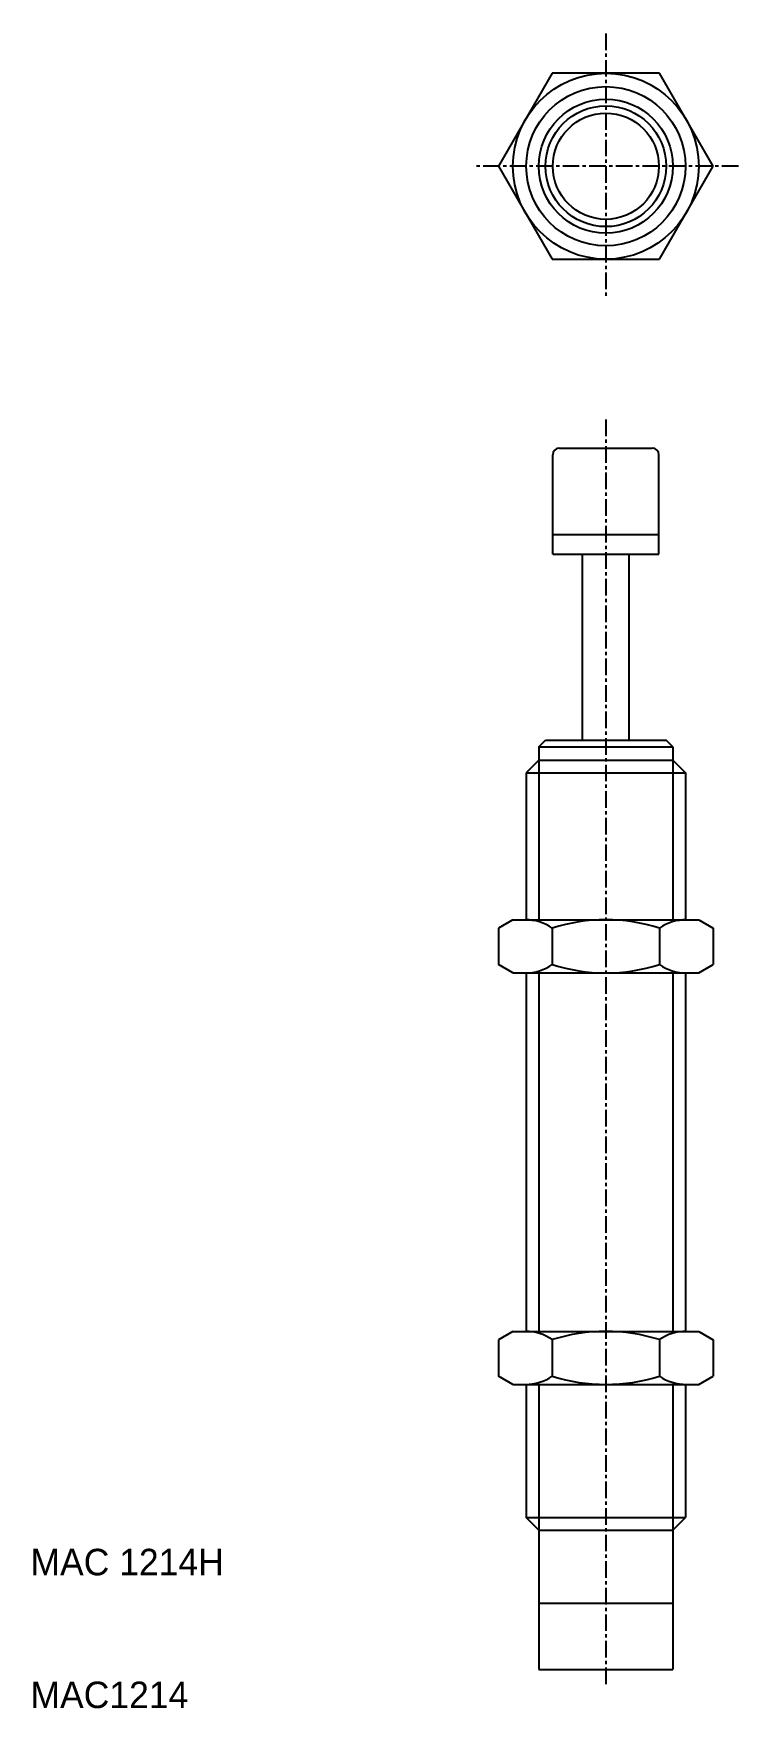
# Model space of a CAD drawing. Extents: x 33 to 86, y 19 to 146.
import ezdxf

# ---------------------------------------------------------------- set-up
doc = ezdxf.new("R2010")
doc.units = 0
doc.linetypes.add('CENTER', pattern=[2, 1.25, -0.25, 0.25, -0.25])
doc.layers.get('0').update_dxf_attribs({"linetype": 'CONTINUOUS'})
doc.layers.add('CENTER', color=1, linetype='CENTER')

msp = doc.modelspace()

# ---------------------------------------------------------------- linework, layer by layer
at = {"color": 7, "linetype": 'CONTINUOUS'}
for p, q in [((72.08, 142.6), (68.04, 135.6)), ((80.16, 142.6), (72.08, 142.6)), ((84.2, 135.6), (80.16, 142.6)), ((68.04, 135.6), (72.08, 128.6)), ((80.16, 128.6), (84.2, 135.6)), ((72.08, 128.6), (80.16, 128.6)), ((72.12, 106.37), (72.12, 113.87)), ((72.62, 114.37), (79.62, 114.37)), ((80.12, 106.37), (80.12, 113.87)), ((72.12, 107.87), (80.12, 107.87)), ((72.12, 106.37), (80.12, 106.37)), ((74.37, 92.37), (74.37, 106.37)), ((77.87, 92.37), (77.87, 106.37)), ((71.07, 91.87), (71.57, 92.37)), ((71.57, 92.37), (80.67, 92.37)), ((81.17, 91.87), (80.67, 92.37)), ((71.07, 90.87), (70.12, 89.92)), ((71.07, 91.87), (81.17, 91.87)), ((71.07, 91.87), (71.07, 90.87)), ((71.07, 90.87), (81.17, 90.87)), ((81.17, 91.87), (81.17, 90.87)), ((81.17, 90.87), (82.12, 89.92)), ((70.12, 89.92), (70.12, 78.84)), ((70.12, 89.92), (82.12, 89.92)), ((82.12, 89.92), (82.12, 78.84)), ((69.12, 78.84), (68.04, 78.21)), ((69.12, 78.84), (83.12, 78.84)), ((83.12, 78.84), (84.2, 78.21)), ((68.04, 78.21), (68.04, 75.47)), ((72.08, 78.21), (72.08, 75.47)), ((80.16, 78.21), (80.16, 75.47)), ((84.2, 78.21), (84.2, 75.47)), ((69.12, 74.84), (68.04, 75.47)), ((69.12, 74.84), (83.12, 74.84)), ((70.12, 74.84), (70.12, 47.84)), ((82.12, 74.84), (82.12, 47.84)), ((83.12, 74.84), (84.2, 75.47)), ((69.12, 47.84), (68.04, 47.21)), ((68.04, 47.21), (68.04, 44.47)), ((69.12, 47.84), (83.12, 47.84)), ((72.08, 47.21), (72.08, 44.47)), ((80.16, 47.21), (80.16, 44.47)), ((83.12, 47.84), (84.2, 47.21)), ((84.2, 47.21), (84.2, 44.47)), ((69.12, 43.84), (68.04, 44.47)), ((83.12, 43.84), (84.2, 44.47)), ((69.12, 43.84), (83.12, 43.84)), ((70.12, 43.84), (70.12, 33.81)), ((82.12, 43.84), (82.12, 33.81)), ((70.12, 33.81), (82.12, 33.81)), ((71.07, 32.87), (70.12, 33.81)), ((71.07, 32.87), (81.17, 32.87)), ((71.07, 32.87), (71.07, 22.37)), ((73.42, 32.87), (73.42, 32.87)), ((76.12, 32.87), (76.12, 32.87)), ((81.17, 32.87), (82.12, 33.81)), ((81.17, 32.87), (81.17, 22.37)), ((71.07, 27.37), (81.17, 27.37)), ((71.07, 22.37), (81.17, 22.37))]:
    msp.add_line(p, q, dxfattribs=at)
at = {"color": 3, "linetype": 'CONTINUOUS'}
for p, q in [((71.07, 90.87), (71.07, 78.84)), ((81.17, 90.87), (81.17, 78.84)), ((71.07, 74.84), (71.07, 47.84)), ((81.17, 74.84), (81.17, 47.84)), ((71.07, 43.84), (71.07, 32.87)), ((81.17, 43.84), (81.17, 32.87))]:
    msp.add_line(p, q, dxfattribs=at)
at = {"color": 7, "linetype": 'CONTINUOUS'}
for radius in [7, 6, 4.55, 4]:
    msp.add_circle((76.12, 135.6), radius, dxfattribs=at)
at = {"color": 3, "linetype": 'CONTINUOUS'}
msp.add_circle((76.12, 135.6), 5.05, dxfattribs=at)
at = {"color": 7, "linetype": 'CONTINUOUS'}
for centre, radius, start, end in [((72.62, 113.87), 0.5, 90, 180), ((79.62, 113.87), 0.5, 0, 90), ((70.06, 75.26), 3.58, 55.6158, 90), ((76.12, 65.47), 13.37, 72.412, 107.588), ((82.18, 75.26), 3.58, 90, 124.3842), ((70.06, 78.42), 3.58, 270, 304.3842), ((76.12, 88.21), 13.37, 252.412, 287.588), ((82.18, 78.42), 3.58, 235.6158, 270), ((70.06, 44.26), 3.58, 55.6158, 90), ((76.12, 34.47), 13.37, 72.412, 107.588), ((82.18, 44.26), 3.58, 90, 124.3842), ((70.06, 47.42), 3.58, 270, 304.3842), ((76.12, 57.21), 13.37, 252.412, 287.588), ((82.18, 47.42), 3.58, 235.6158, 270)]:
    msp.add_arc(centre, radius, start, end, dxfattribs=at)
at = {"layer": 'CENTER', "color": 1, "linetype": 'CENTER'}
for p, q in [((76.12, 145.6), (76.12, 125.6)), ((86.12, 135.6), (66.12, 135.6)), ((76.12, 116.52), (76.12, 21.04))]:
    msp.add_line(p, q, dxfattribs=at)

# ---------------------------------------------------------------- texts
at = {"color": 7, "linetype": 'CONTINUOUS'}
for s, p in [('MAC 1214H', (32.75, 29.46)), ('MAC1214', (32.75, 19.46))]:
    msp.add_text(s, height=2, dxfattribs=at).set_placement(p)

doc.saveas('drawing.dxf')
